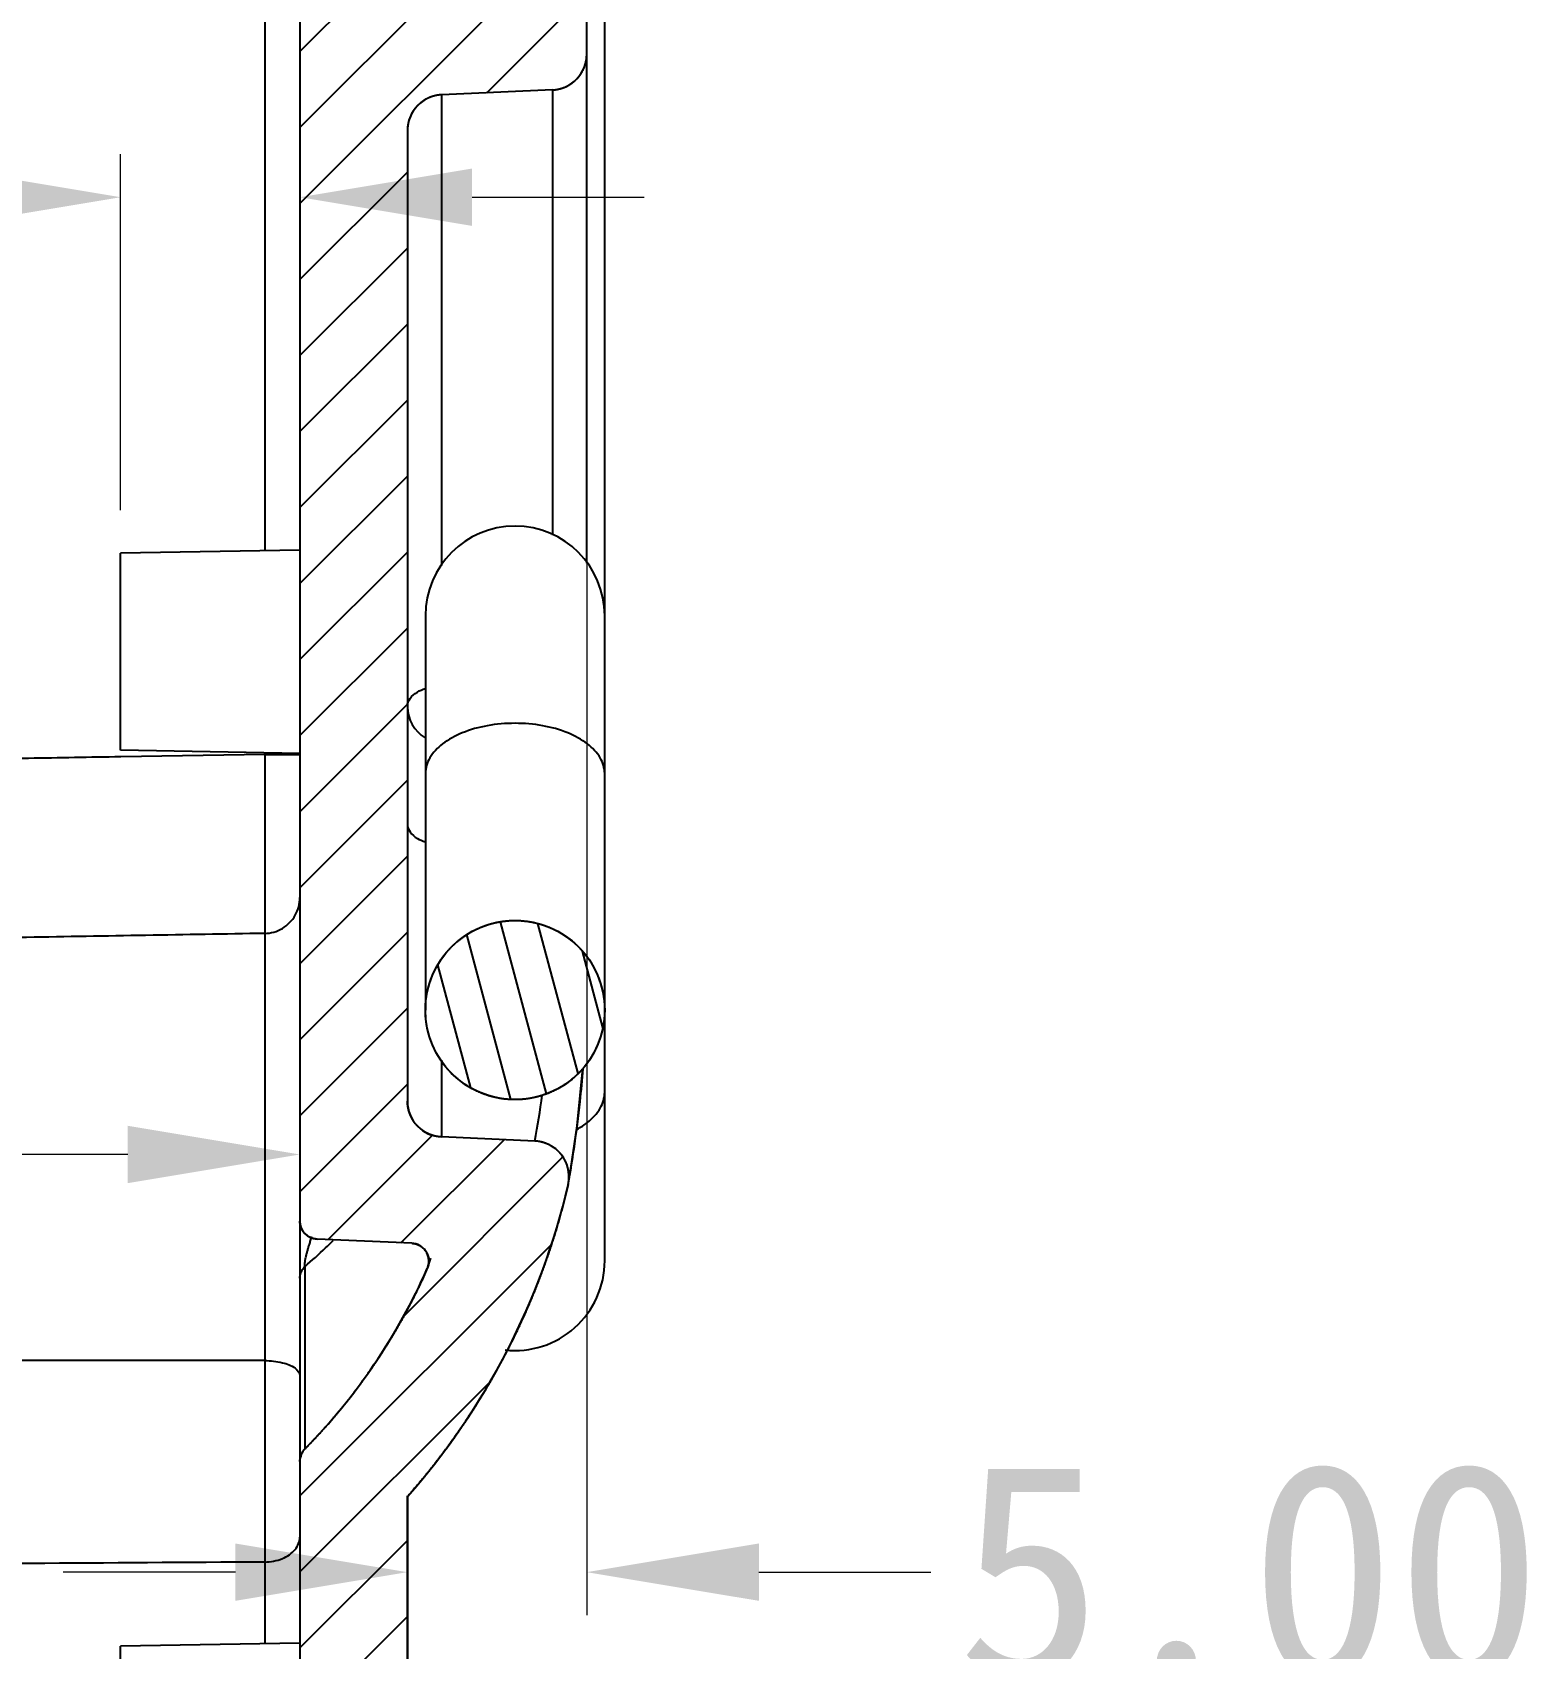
# Model space of a CAD drawing. Header units: millimetres. Extents: x 186 to 1161, y 123 to 802.
# Drawn here: x 442.94 to 484.84, y 680.83 to 725.94 of the extents above; entities that cross this region are included whole.
import ezdxf

# ---------------------------------------------------------------- set-up
doc = ezdxf.new("R2010")
doc.units = ezdxf.units.MM
doc.layers.add('dim', color=3, linetype='Continuous', lineweight=9)
doc.styles.add('FFS', font='')
doc.styles.get('FFS').set_extended_font_data('FangSong_GB2312')
doc.dimstyles.new('YanXiu', dxfattribs={"dimtxt": 2.5, "dimasz": 2.2, "dimexe": 0.66, "dimexo": 0.66, "dimgap": 0.66, "dimtad": 0, "dimzin": 1, "dimdsep": 46, "dimtxsty": 'FFS', "dimcen": 0, "dimclrd": 256, "dimclre": 131, "dimclrt": 42, "dimazin": 0, "dimtfac": 1, "dimtofl": 0, "dimtmove": 0, "dimatfit": 3, "dimfxl": 1, "dimlwd": 5, "dimlwe": 5, "dimarcsym": 0})

# ---------------------------------------------------------------- blocks, each defined once
blk = doc.blocks.new('*D116')
at = {"layer": 'Defpoints', "color": 0}
for p in [(450.403, 697.826), (412.903, 697.655), (450.403, 694.625)]:
    blk.add_point(p, dxfattribs=at)
at = {"layer": 'dim', "color": 131, "lineweight": 5}
for p, q in [((412.903, 696.455), (412.903, 693.426)), ((450.403, 696.627), (450.403, 693.426))]:
    blk.add_line(p, q, dxfattribs=at)
at = {"layer": 'dim', "lineweight": 5}
for p, q in [((417.703, 694.625), (420.805, 694.625)), ((445.603, 694.625), (442.501, 694.625))]:
    blk.add_line(p, q, dxfattribs=at)
at = {"layer": 'dim'}
for points in [[(417.703, 695.425), (417.703, 693.825), (412.903, 694.625)], [(445.603, 695.425), (445.603, 693.825), (450.403, 694.625)]]:
    blk.add_solid(points, dxfattribs=at)
at = {"layer": 'dim', "color": 42, "insert": (431.653, 694.625), "char_height": 6, "attachment_point": 5, "style": 'FFS'}
blk.add_mtext('37.50', dxfattribs=at)
blk = doc.blocks.new('*D160')
at = {"layer": 'Defpoints', "color": 0}
for p in [(445.403, 721.338), (445.403, 711.405), (450.403, 711.492)]:
    blk.add_point(p, dxfattribs=at)
at = {"layer": 'dim', "color": 131, "lineweight": 5}
for p, q in [((445.403, 712.604), (445.403, 722.538)), ((450.403, 712.691), (450.403, 722.538))]:
    blk.add_line(p, q, dxfattribs=at)
at = {"layer": 'dim', "lineweight": 5}
for p, q in [((440.603, 721.338), (435.803, 721.338)), ((455.203, 721.338), (460.003, 721.338))]:
    blk.add_line(p, q, dxfattribs=at)
at = {"layer": 'dim'}
for points in [[(440.603, 722.138), (440.603, 720.538), (445.403, 721.338)], [(455.203, 722.138), (455.203, 720.538), (450.403, 721.338)]]:
    blk.add_solid(points, dxfattribs=at)
at = {"layer": 'dim', "color": 42, "insert": (426.917, 721.338), "char_height": 6, "attachment_point": 5, "style": 'FFS'}
blk.add_mtext('5.00', dxfattribs=at)
blk = doc.blocks.new('*D176')
at = {"layer": 'Defpoints', "color": 0}
for p in [(458.403, 725.33), (453.403, 685.079), (458.403, 682.969)]:
    blk.add_point(p, dxfattribs=at)
at = {"layer": 'dim', "color": 131, "lineweight": 5}
for p, q in [((458.403, 724.131), (458.403, 681.769)), ((453.403, 683.879), (453.403, 681.769))]:
    blk.add_line(p, q, dxfattribs=at)
at = {"layer": 'dim', "lineweight": 5}
for p, q in [((448.603, 682.969), (443.803, 682.969)), ((463.203, 682.969), (468.003, 682.969))]:
    blk.add_line(p, q, dxfattribs=at)
at = {"layer": 'dim'}
for points in [[(448.603, 683.769), (448.603, 682.169), (453.403, 682.969)], [(463.203, 683.769), (463.203, 682.169), (458.403, 682.969)]]:
    blk.add_solid(points, dxfattribs=at)
at = {"layer": 'dim', "color": 42, "insert": (476.889, 682.969), "char_height": 6, "attachment_point": 5, "style": 'FFS'}
blk.add_mtext('5.00', dxfattribs=at)

msp = doc.modelspace()

# ---------------------------------------------------------------- hatches: boundary and pattern name
at = {"linetype": 'Continuous'}
h = msp.add_hatch(dxfattribs=at)
h.set_pattern_fill('DEFAULT__3', color=2, scale=1.5, angle=45, style=0, pattern_type=0)
h.set_pattern_definition([(45, (53.7912, 409.4023), (-1.06066, 1.06066), [])])
edge = h.paths.add_edge_path()
edge.add_line((417.403, 540.778), (417.403, 541.946))
edge.add_line((449.42, 542.505), (417.403, 541.946))
edge.add_spline(control_points=[(450.403, 543.505), (450.403, 542.927), (449.998, 542.515), (449.42, 542.505)], knot_values=[0, 0, 0, 0, 1, 1, 1, 1], weights=[1, 0.808833, 0.808833, 1], degree=3, periodic=0)
edge.add_line((450.403, 543.505), (450.403, 561.655))
edge.add_line((453.403, 561.655), (450.403, 561.655))
edge.add_line((453.403, 543.127), (453.403, 561.655))
edge.add_spline(control_points=[(449.507, 539.129), (451.801, 539.189), (453.403, 540.833), (453.403, 543.127)], knot_values=[0, 0, 0, 0, 1, 1, 1, 1], weights=[1, 0.810868, 0.810868, 1], degree=3, periodic=0)
edge.add_line((443.925, 538.983), (449.507, 539.129))
edge.add_line((443.903, 539.405), (443.925, 538.983))
edge.add_line((419.103, 539.405), (443.903, 539.405))
edge.add_line((419.103, 540.763), (419.103, 539.405))
edge.add_line((417.403, 540.778), (419.103, 540.763))
edge = h.paths.add_edge_path()
edge.add_line((453.403, 561.655), (450.403, 561.655))
edge.add_line((453.403, 561.655), (450.403, 561.655))
edge = h.paths.add_edge_path()
edge.add_line((445.403, 565.405), (445.403, 566.905))
edge.add_line((450.403, 566.992), (445.403, 566.905))
edge.add_line((450.403, 566.992), (450.403, 569.317))
edge.add_line((450.403, 569.317), (445.403, 569.405))
edge.add_line((445.403, 569.405), (445.403, 570.905))
edge.add_line((445.403, 570.905), (450.403, 570.992))
edge.add_line((450.403, 570.992), (450.403, 653.317))
edge.add_line((445.403, 653.405), (450.403, 653.317))
edge.add_line((445.403, 653.405), (445.403, 654.905))
edge.add_line((450.403, 654.992), (445.403, 654.905))
edge.add_line((450.403, 654.992), (450.403, 657.317))
edge.add_line((450.403, 657.317), (445.403, 657.405))
edge.add_line((445.403, 657.405), (445.403, 658.905))
edge.add_line((445.403, 658.905), (450.403, 658.992))
edge.add_line((450.403, 658.992), (450.403, 661.655))
edge.add_line((453.403, 661.655), (450.403, 661.655))
edge.add_line((453.403, 561.655), (453.403, 661.655))
edge.add_line((453.403, 561.655), (450.403, 561.655))
edge.add_line((450.403, 561.655), (450.403, 565.317))
edge.add_line((445.403, 565.405), (450.403, 565.317))
edge = h.paths.add_edge_path()
edge.add_line((453.403, 661.655), (450.403, 661.655))
edge.add_line((453.403, 661.655), (450.403, 661.655))
edge = h.paths.add_edge_path()
edge.add_line((417.403, 774.364), (417.403, 775.532))
edge.add_line((419.103, 775.547), (417.403, 775.532))
edge.add_line((419.103, 775.547), (419.103, 776.905))
edge.add_line((419.103, 776.905), (443.903, 776.905))
edge.add_line((443.903, 776.905), (443.925, 777.327))
edge.add_line((449.507, 777.181), (443.925, 777.327))
edge.add_spline(control_points=[(453.343, 773.868), (453.002, 775.828), (451.496, 777.129), (449.507, 777.181)], knot_values=[0, 0, 0, 0, 1, 1, 1, 1], weights=[1, 0.84912, 0.84912, 1], degree=3, periodic=0)
edge.add_spline(control_points=[(454.285, 773.04), (453.795, 773.062), (453.427, 773.385), (453.343, 773.868)], knot_values=[0, 0, 0, 0, 1, 1, 1, 1], weights=[1, 0.852786, 0.852786, 1], degree=3, periodic=0)
edge.add_line((457.446, 772.902), (454.285, 773.04))
edge.add_spline(control_points=[(458.403, 771.903), (458.403, 772.469), (458.011, 772.877), (457.446, 772.902)], knot_values=[0, 0, 0, 0, 1, 1, 1, 1], weights=[1, 0.814909, 0.814909, 1], degree=3, periodic=0)
edge.add_line((458.403, 764.67), (458.403, 771.903))
edge.add_line((458.103, 764.655), (458.403, 764.67))
edge.add_line((458.103, 729.655), (458.103, 764.655))
edge.add_line((458.403, 729.639), (458.103, 729.655))
edge.add_line((458.403, 725.33), (458.403, 729.639))
edge.add_spline(control_points=[(457.446, 724.331), (458.011, 724.356), (458.403, 724.765), (458.403, 725.33)], knot_values=[0, 0, 0, 0, 1, 1, 1, 1], weights=[1, 0.814909, 0.814909, 1], degree=3, periodic=0)
edge.add_line((457.446, 724.331), (454.359, 724.197))
edge.add_spline(control_points=[(454.359, 724.197), (453.794, 724.172), (453.403, 723.763), (453.403, 723.197)], knot_values=[0, 0, 0, 0, 1, 1, 1, 1], weights=[1, 0.814909, 0.814909, 1], degree=3, periodic=0)
edge.add_line((453.403, 723.197), (453.403, 696.112))
edge.add_spline(control_points=[(454.359, 695.113), (453.794, 695.138), (453.403, 695.546), (453.403, 696.112)], knot_values=[0, 0, 0, 0, 1, 1, 1, 1], weights=[1, 0.814909, 0.814909, 1], degree=3, periodic=0)
edge.add_line((456.952, 695), (454.359, 695.113))
edge.add_spline(control_points=[(457.882, 693.774), (458.035, 694.432), (457.627, 694.97), (456.952, 695)], knot_values=[0, 0, 0, 0, 1, 1, 1, 1], weights=[1, 0.759123, 0.759123, 1], degree=3, periodic=0)
edge.add_spline(control_points=[(457.882, 693.774), (457.128, 690.533), (455.604, 687.575), (453.403, 685.079)], knot_values=[0, 0, 0, 0, 1, 1, 1, 1], weights=[1, 0.97976, 0.97976, 1], degree=3, periodic=0)
edge.add_line((453.403, 685.079), (453.403, 661.655))
edge.add_line((453.403, 661.655), (450.403, 661.655))
edge.add_line((450.403, 686.06), (450.403, 661.655))
edge.add_spline(control_points=[(450.403, 686.06), (450.403, 686.193), (450.453, 686.315), (450.546, 686.41)], knot_values=[0, 0, 0, 0, 1, 1, 1, 1], weights=[1, 0.950547, 0.950547, 1], degree=3, periodic=0)
edge.add_spline(control_points=[(453.956, 691.446), (453.129, 689.571), (451.98, 687.874), (450.546, 686.41)], knot_values=[0, 0, 0, 0, 1, 1, 1, 1], weights=[1, 0.989247, 0.989247, 1], degree=3, periodic=0)
edge.add_spline(control_points=[(453.521, 692.147), (453.908, 692.13), (454.113, 691.8), (453.956, 691.445)], knot_values=[0, 0, 0, 0, 1, 1, 1, 1], weights=[1, 0.709246, 0.709246, 1], degree=3, periodic=0)
edge.add_line((453.521, 692.147), (450.881, 692.262))
edge.add_spline(control_points=[(450.881, 692.262), (450.598, 692.274), (450.403, 692.479), (450.403, 692.762)], knot_values=[0, 0, 0, 0, 1, 1, 1, 1], weights=[1, 0.814909, 0.814909, 1], degree=3, periodic=0)
edge.add_line((450.403, 726.548), (450.403, 692.762))
edge.add_spline(control_points=[(450.881, 727.048), (450.598, 727.035), (450.403, 726.831), (450.403, 726.548)], knot_values=[0, 0, 0, 0, 1, 1, 1, 1], weights=[1, 0.814909, 0.814909, 1], degree=3, periodic=0)
edge.add_line((454.924, 727.224), (450.881, 727.048))
edge.add_spline(control_points=[(454.924, 727.224), (455.207, 727.236), (455.403, 727.441), (455.403, 727.724)], knot_values=[0, 0, 0, 0, 1, 1, 1, 1], weights=[1, 0.814909, 0.814909, 1], degree=3, periodic=0)
edge.add_line((455.403, 727.724), (455.403, 769.51))
edge.add_spline(control_points=[(454.924, 770.009), (455.207, 769.997), (455.403, 769.793), (455.403, 769.51)], knot_values=[0, 0, 0, 0, 1, 1, 1, 1], weights=[1, 0.814908, 0.814908, 1], degree=3, periodic=0)
edge.add_line((450.881, 770.186), (454.924, 770.009))
edge.add_spline(control_points=[(450.403, 770.685), (450.403, 770.403), (450.598, 770.198), (450.881, 770.186)], knot_values=[0, 0, 0, 0, 1, 1, 1, 1], weights=[1, 0.814908, 0.814908, 1], degree=3, periodic=0)
edge.add_line((450.403, 772.805), (450.403, 770.685))
edge.add_spline(control_points=[(449.42, 773.805), (449.998, 773.795), (450.403, 773.383), (450.403, 772.805)], knot_values=[0, 0, 0, 0, 1, 1, 1, 1], weights=[1, 0.808833, 0.808833, 1], degree=3, periodic=0)
edge.add_line((417.403, 774.364), (449.42, 773.805))
h = msp.add_hatch(dxfattribs=at)
h.set_pattern_fill('DEFAULT__1', color=2, angle=285, style=0, pattern_type=0)
h.set_pattern_definition([(285, (53.7912, 409.4023), (0.9659258, 0.258819), [])])
edge = h.paths.add_edge_path()
edge.add_spline(control_points=[(456.403, 696.155), (451.403, 696.155), (451.403, 701.155), (456.403, 701.155)], knot_values=[0, 0, 0, 0, 1, 1, 1, 1], weights=[1, 0.333333, 0.333333, 1], degree=3, periodic=0)
edge.add_spline(control_points=[(456.403, 701.155), (461.403, 701.155), (461.403, 696.155), (456.403, 696.155)], knot_values=[0, 0, 0, 0, 1, 1, 1, 1], weights=[1, 0.333333, 0.333333, 1], degree=3, periodic=0)

# ---------------------------------------------------------------- linework, layer by layer
at = {"color": 7, "linetype": 'Continuous'}
for p, q in [((458.403, 711.124), (458.403, 771.903)), ((449.42, 752.835), (449.42, 711.475)), ((450.403, 746.519), (450.403, 658.992)), ((458.903, 691.656), (458.903, 739.749)), ((458.403, 725.33), (458.403, 729.639)), ((450.403, 726.548), (450.403, 692.762)), ((457.446, 724.331), (454.359, 724.197)), ((457.446, 724.331), (454.359, 724.197)), ((454.359, 711.057), (454.359, 724.197)), ((457.446, 724.331), (457.446, 711.903)), ((453.403, 723.197), (453.403, 696.112)), ((453.403, 723.197), (453.403, 696.112)), ((450.403, 711.492), (445.403, 711.405)), ((445.403, 705.904), (445.403, 711.405)), ((453.903, 709.659), (453.903, 698.655)), ((450.403, 705.817), (445.403, 705.905)), ((449.42, 705.788), (445.406, 705.721)), ((449.42, 705.788), (450.403, 705.788)), ((449.42, 700.794), (449.42, 688.874)), ((454.359, 695.113), (454.359, 697.258)), ((456.952, 695), (454.359, 695.113)), ((456.952, 695), (454.359, 695.113)), ((457.882, 693.774), (457.893, 693.832)), ((457.882, 693.774), (457.892, 693.827)), ((453.521, 692.147), (450.881, 692.262)), ((453.521, 692.147), (450.881, 692.262)), ((450.546, 686.41), (450.546, 691.499)), ((453.974, 691.494), (453.956, 691.445)), ((450.403, 686.06), (450.403, 661.655)), ((453.403, 543.127), (453.403, 685.102)), ((453.403, 685.079), (453.403, 661.655)), ((449.42, 683.252), (449.42, 680.975)), ((450.403, 680.992), (445.403, 680.905)), ((445.403, 675.404), (445.403, 680.905))]:
    msp.add_line(p, q, dxfattribs=at)
msp.add_lwpolyline([(457.893, 693.827), (457.963, 694.232), (458.138, 695.424), (458.297, 697.025)], dxfattribs=at)
msp.add_circle((456.403, 698.655), 2.5, dxfattribs=at)
for centre, radius, start, end in [((457.403, 725.33), 1, 272.5, 0), ((454.403, 723.197), 1, 92.5, 180), ((456.403, 709.659), 2.5, 0, 180), ((454.403, 707.117), 1, 180, 239.4584), ((454.403, 696.112), 1, 180, 267.5), ((427.96, 700.441), 29.498, 349.3697, 351.888), ((456.908, 694.001), 1, 350.0088, 87.5063), ((438.403, 698.307), 20, 318.5904, 346.8993), ((424.321, 699.812), 34.1, 349.9011, 350.2722), ((450.903, 692.762), 0.5, 180, 267.5), ((440.579, 703.124), 15.312, 310.6065, 313.5), ((440.738, 702.956), 15.081, 313.5043, 314.6137), ((453.499, 691.647), 0.5, 342.0628, 87.5247), ((426.262, 700.573), 29.16, 341.7577, 341.8811), ((426.234, 700.583), 29.189, 341.8812, 342.356), ((456.403, 691.655), 2.5, 263.6537, 0), ((438.403, 698.307), 17, 315.5847, 336.1942), ((450.903, 686.06), 0.5, 135.5847, 180)]:
    msp.add_arc(centre, radius, start, end, dxfattribs=at)
for points, start_tangent, end_tangent in [([(457.446, 724.331), (457.457, 724.332), (457.468, 724.332), (457.479, 724.333), (457.49, 724.334), (457.501, 724.335), (457.512, 724.336), (457.523, 724.338), (457.534, 724.339), (457.545, 724.341), (457.556, 724.342), (457.567, 724.344), (457.578, 724.346), (457.589, 724.348), (457.601, 724.35), (457.612, 724.352), (457.623, 724.355), (457.634, 724.358), (457.646, 724.36), (457.657, 724.363), (457.668, 724.366), (457.679, 724.369), (457.691, 724.373), (457.702, 724.376), (457.713, 724.38), (457.724, 724.383), (457.735, 724.387), (457.747, 724.391), (457.758, 724.396), (457.769, 724.4), (457.78, 724.404), (457.791, 724.409), (457.802, 724.414), (457.813, 724.419), (457.824, 724.424), (457.835, 724.429), (457.846, 724.434), (457.857, 724.44), (457.868, 724.445), (457.879, 724.451), (457.889, 724.457), (457.9, 724.463), (457.911, 724.469), (457.921, 724.475), (457.932, 724.482), (457.942, 724.488), (457.953, 724.495), (457.963, 724.502), (457.973, 724.509), (457.983, 724.516), (457.993, 724.524), (458.003, 724.531), (458.013, 724.538), (458.023, 724.546), (458.033, 724.554), (458.043, 724.562), (458.052, 724.57), (458.062, 724.578), (458.071, 724.586), (458.08, 724.595), (458.089, 724.603), (458.099, 724.612), (458.107, 724.621), (458.116, 724.63), (458.125, 724.639), (458.134, 724.648), (458.142, 724.657), (458.151, 724.667), (458.159, 724.676), (458.167, 724.685), (458.175, 724.695), (458.183, 724.705), (458.191, 724.715), (458.198, 724.725), (458.206, 724.735), (458.213, 724.745), (458.22, 724.755), (458.228, 724.765), (458.235, 724.775), (458.241, 724.786), (458.248, 724.796), (458.255, 724.807), (458.261, 724.817), (458.267, 724.828), (458.273, 724.839), (458.279, 724.85), (458.285, 724.86), (458.291, 724.871), (458.297, 724.882), (458.302, 724.893), (458.307, 724.904), (458.312, 724.915), (458.317, 724.926), (458.322, 724.938), (458.327, 724.949), (458.332, 724.96), (458.336, 724.971), (458.34, 724.982), (458.344, 724.994), (458.348, 725.005), (458.352, 725.016), (458.356, 725.028), (458.359, 725.039), (458.363, 725.05), (458.366, 725.062), (458.369, 725.073), (458.372, 725.085), (458.375, 725.096), (458.377, 725.107), (458.38, 725.119), (458.382, 725.13), (458.385, 725.141), (458.387, 725.153), (458.389, 725.164), (458.391, 725.175), (458.392, 725.187), (458.394, 725.198), (458.395, 725.209), (458.397, 725.22), (458.398, 725.231), (458.399, 725.243), (458.4, 725.254), (458.401, 725.265), (458.401, 725.276), (458.402, 725.287), (458.402, 725.298), (458.402, 725.309), (458.403, 725.32), (458.403, 725.33)], (0.999048, 0.043619), (0, 1)), ([(454.359, 724.197), (454.348, 724.196), (454.337, 724.195), (454.326, 724.195), (454.316, 724.194), (454.305, 724.193), (454.294, 724.192), (454.283, 724.19), (454.272, 724.189), (454.26, 724.187), (454.249, 724.186), (454.238, 724.184), (454.227, 724.182), (454.216, 724.18), (454.205, 724.178), (454.193, 724.175), (454.182, 724.173), (454.171, 724.17), (454.16, 724.168), (454.149, 724.165), (454.137, 724.162), (454.126, 724.158), (454.115, 724.155), (454.104, 724.152), (454.092, 724.148), (454.081, 724.144), (454.07, 724.14), (454.059, 724.136), (454.048, 724.132), (454.036, 724.128), (454.025, 724.124), (454.014, 724.119), (454.003, 724.114), (453.992, 724.109), (453.981, 724.104), (453.97, 724.099), (453.959, 724.094), (453.948, 724.088), (453.937, 724.083), (453.927, 724.077), (453.916, 724.071), (453.905, 724.065), (453.895, 724.059), (453.884, 724.052), (453.874, 724.046), (453.863, 724.039), (453.853, 724.033), (453.842, 724.026), (453.832, 724.019), (453.822, 724.012), (453.812, 724.004), (453.802, 723.997), (453.792, 723.989), (453.782, 723.982), (453.772, 723.974), (453.763, 723.966), (453.753, 723.958), (453.744, 723.95), (453.734, 723.941), (453.725, 723.933), (453.716, 723.924), (453.707, 723.916), (453.698, 723.907), (453.689, 723.898), (453.68, 723.889), (453.672, 723.88), (453.663, 723.871), (453.655, 723.861), (453.647, 723.852), (453.638, 723.842), (453.63, 723.833), (453.622, 723.823), (453.615, 723.813), (453.607, 723.803), (453.6, 723.793), (453.592, 723.783), (453.585, 723.773), (453.578, 723.763), (453.571, 723.752), (453.564, 723.742), (453.557, 723.732), (453.551, 723.721), (453.544, 723.71), (453.538, 723.7), (453.532, 723.689), (453.526, 723.678), (453.52, 723.667), (453.514, 723.657), (453.509, 723.646), (453.503, 723.635), (453.498, 723.624), (453.493, 723.613), (453.488, 723.601), (453.483, 723.59), (453.478, 723.579), (453.474, 723.568), (453.469, 723.557), (453.465, 723.545), (453.461, 723.534), (453.457, 723.523), (453.453, 723.511), (453.45, 723.5), (453.446, 723.489), (453.443, 723.477), (453.439, 723.466), (453.436, 723.455), (453.433, 723.443), (453.431, 723.432), (453.428, 723.421), (453.425, 723.409), (453.423, 723.398), (453.421, 723.386), (453.419, 723.375), (453.417, 723.364), (453.415, 723.353), (453.413, 723.341), (453.411, 723.33), (453.41, 723.319), (453.409, 723.308), (453.408, 723.296), (453.407, 723.285), (453.406, 723.274), (453.405, 723.263), (453.404, 723.252), (453.404, 723.241), (453.403, 723.23), (453.403, 723.219), (453.403, 723.208), (453.403, 723.197)], (-0.999048, -0.043619), (0, -1)), ([(453.403, 707.135), (453.475, 707.348), (453.68, 707.53), (453.9, 707.629)], (0, 1), (0.948788, 0.315915)), ([(456.403, 706.657), (455.63, 706.589), (454.933, 706.39), (454.38, 706.08), (454.025, 705.69), (453.903, 705.258)], (-1, 0), (0, -1)), ([(458.903, 705.258), (458.78, 705.69), (458.425, 706.08), (457.872, 706.39), (457.175, 706.589), (456.403, 706.657)], (0, 1), (-1, 0)), ([(445.406, 705.721), (442.831, 705.678), (436.158, 705.566), (431.402, 705.485)], (-0.999861, -0.016694), (-0.999855, -0.017013)), ([(449.42, 705.788), (449.424, 704.533), (449.426, 703.359), (449.427, 702.34), (449.426, 701.542), (449.424, 701.015), (449.42, 700.794)], (0.003321, -0.999994), (-0.067898, -0.997692)), ([(453.403, 703.834), (453.475, 703.626), (453.68, 703.447), (453.9, 703.35)], (0, -1), (0.950813, -0.309765)), ([(450.272, 701.299), (450.403, 701.793)], (0.493649, 0.869661), (0, 1)), ([(449.42, 700.794), (449.913, 700.934), (450.272, 701.299)], (0.999848, 0.017432), (0.493649, 0.869661)), ([(456.403, 696.155), (456.383, 696.155), (456.363, 696.155), (456.343, 696.155), (456.323, 696.156), (456.303, 696.157), (456.283, 696.158), (456.262, 696.159), (456.242, 696.16), (456.221, 696.161), (456.2, 696.163), (456.179, 696.165), (456.157, 696.167), (456.136, 696.169), (456.114, 696.171), (456.093, 696.174), (456.071, 696.177), (456.049, 696.18), (456.027, 696.183), (456.004, 696.187), (455.982, 696.19), (455.959, 696.194), (455.937, 696.199), (455.914, 696.203), (455.891, 696.208), (455.868, 696.213), (455.845, 696.218), (455.821, 696.223), (455.798, 696.229), (455.774, 696.235), (455.75, 696.241), (455.727, 696.248), (455.703, 696.255), (455.679, 696.262), (455.654, 696.269), (455.63, 696.277), (455.606, 696.285), (455.581, 696.294), (455.557, 696.302), (455.532, 696.311), (455.507, 696.321), (455.483, 696.33), (455.458, 696.34), (455.433, 696.351), (455.408, 696.361), (455.383, 696.372), (455.358, 696.384), (455.332, 696.395), (455.307, 696.408), (455.282, 696.42), (455.257, 696.433), (455.231, 696.446), (455.206, 696.46), (455.181, 696.474), (455.155, 696.488), (455.13, 696.503), (455.104, 696.518), (455.079, 696.534), (455.054, 696.55), (455.028, 696.566), (455.003, 696.583), (454.978, 696.6), (454.953, 696.618), (454.928, 696.636), (454.903, 696.655), (454.878, 696.674), (454.853, 696.693), (454.828, 696.713), (454.803, 696.733), (454.779, 696.754), (454.754, 696.775), (454.742, 696.786), (454.73, 696.797), (454.718, 696.808), (454.706, 696.819), (454.694, 696.83), (454.682, 696.841), (454.67, 696.853), (454.658, 696.864), (454.646, 696.876), (454.634, 696.887), (454.623, 696.899), (454.611, 696.911), (454.599, 696.923), (454.588, 696.936), (454.576, 696.948), (454.565, 696.96), (454.553, 696.973), (454.542, 696.985), (454.53, 696.998), (454.519, 697.011), (454.508, 697.024), (454.497, 697.037), (454.486, 697.05), (454.475, 697.063), (454.464, 697.077), (454.453, 697.09), (454.442, 697.104), (454.431, 697.118), (454.42, 697.131), (454.41, 697.145), (454.399, 697.159), (454.389, 697.174), (454.378, 697.188), (454.368, 697.202), (454.358, 697.217), (454.348, 697.231), (454.337, 697.246), (454.327, 697.261), (454.317, 697.276), (454.308, 697.291), (454.298, 697.306), (454.288, 697.321), (454.279, 697.336), (454.269, 697.352), (454.26, 697.367), (454.251, 697.383), (454.241, 697.398), (454.232, 697.414), (454.223, 697.43), (454.214, 697.446), (454.205, 697.462), (454.197, 697.478), (454.188, 697.495), (454.18, 697.511), (454.171, 697.527), (454.163, 697.544), (454.155, 697.561), (454.147, 697.577), (454.139, 697.594), (454.131, 697.611), (454.123, 697.628), (454.116, 697.645), (454.108, 697.662), (454.101, 697.679), (454.094, 697.697), (454.086, 697.714), (454.079, 697.732), (454.072, 697.749), (454.066, 697.767), (454.059, 697.784), (454.053, 697.802), (454.046, 697.82), (454.04, 697.838), (454.034, 697.856), (454.028, 697.874), (454.022, 697.892), (454.016, 697.91), (454.01, 697.929), (454.005, 697.947), (454, 697.965), (453.994, 697.984), (453.989, 698.002), (453.984, 698.021), (453.98, 698.039), (453.975, 698.058), (453.97, 698.077), (453.966, 698.096), (453.962, 698.114), (453.958, 698.133), (453.954, 698.152), (453.95, 698.171), (453.946, 698.19), (453.943, 698.209), (453.939, 698.228), (453.936, 698.247), (453.933, 698.267), (453.93, 698.286), (453.927, 698.305), (453.925, 698.324), (453.922, 698.343), (453.92, 698.363), (453.918, 698.382), (453.916, 698.402), (453.914, 698.421), (453.912, 698.44), (453.91, 698.46), (453.909, 698.479), (453.908, 698.499), (453.906, 698.518), (453.905, 698.538), (453.905, 698.557), (453.904, 698.577), (453.903, 698.596), (453.903, 698.616), (453.903, 698.635), (453.903, 698.655), (453.903, 698.674), (453.903, 698.694), (453.903, 698.713), (453.904, 698.733), (453.905, 698.752), (453.905, 698.772), (453.906, 698.791), (453.908, 698.811), (453.909, 698.83), (453.91, 698.85), (453.912, 698.869), (453.914, 698.889), (453.916, 698.908), (453.918, 698.927), (453.92, 698.947), (453.922, 698.966), (453.925, 698.985), (453.927, 699.005), (453.93, 699.024), (453.933, 699.043), (453.936, 699.062), (453.939, 699.081), (453.943, 699.1), (453.946, 699.119), (453.95, 699.138), (453.954, 699.157), (453.958, 699.176), (453.962, 699.195), (453.966, 699.214), (453.97, 699.233), (453.975, 699.251), (453.98, 699.27), (453.984, 699.289), (453.989, 699.307), (453.994, 699.326), (454, 699.344), (454.005, 699.363), (454.01, 699.381), (454.016, 699.399), (454.022, 699.417), (454.028, 699.436), (454.034, 699.454), (454.04, 699.472), (454.046, 699.489), (454.053, 699.507), (454.059, 699.525), (454.066, 699.543), (454.072, 699.56), (454.079, 699.578), (454.086, 699.595), (454.094, 699.613), (454.101, 699.63), (454.108, 699.647), (454.116, 699.665), (454.123, 699.682), (454.131, 699.699), (454.139, 699.715), (454.147, 699.732), (454.155, 699.749), (454.163, 699.766), (454.171, 699.782), (454.18, 699.799), (454.188, 699.815), (454.197, 699.831), (454.205, 699.847), (454.214, 699.863), (454.223, 699.879), (454.232, 699.895), (454.241, 699.911), (454.251, 699.927), (454.26, 699.942), (454.269, 699.958), (454.279, 699.973), (454.288, 699.989), (454.298, 700.004), (454.308, 700.019), (454.317, 700.034), (454.327, 700.049), (454.337, 700.064), (454.348, 700.078), (454.358, 700.093), (454.368, 700.107), (454.378, 700.122), (454.389, 700.136), (454.399, 700.15), (454.41, 700.164), (454.42, 700.178), (454.431, 700.192), (454.442, 700.206), (454.453, 700.219), (454.464, 700.233), (454.475, 700.246), (454.486, 700.259), (454.497, 700.273), (454.508, 700.286), (454.519, 700.299), (454.53, 700.311), (454.542, 700.324), (454.553, 700.337), (454.565, 700.349), (454.576, 700.362), (454.588, 700.374), (454.599, 700.386), (454.611, 700.398), (454.623, 700.41), (454.634, 700.422), (454.646, 700.434), (454.658, 700.445), (454.67, 700.457), (454.682, 700.468), (454.694, 700.48), (454.706, 700.491), (454.718, 700.502), (454.73, 700.513), (454.742, 700.524), (454.754, 700.534), (454.779, 700.556), (454.803, 700.576), (454.828, 700.597), (454.853, 700.616), (454.878, 700.636), (454.903, 700.655), (454.928, 700.673), (454.953, 700.691), (454.978, 700.709), (455.003, 700.726), (455.028, 700.743), (455.054, 700.76), (455.079, 700.776), (455.104, 700.791), (455.13, 700.806), (455.155, 700.821), (455.181, 700.836), (455.206, 700.85), (455.231, 700.863), (455.257, 700.877), (455.282, 700.889), (455.307, 700.902), (455.332, 700.914), (455.358, 700.926), (455.383, 700.937), (455.408, 700.948), (455.433, 700.959), (455.458, 700.969), (455.483, 700.979), (455.507, 700.989), (455.532, 700.998), (455.557, 701.007), (455.581, 701.016), (455.606, 701.024), (455.63, 701.032), (455.654, 701.04), (455.679, 701.048), (455.703, 701.055), (455.727, 701.062), (455.75, 701.068), (455.774, 701.074), (455.798, 701.08), (455.821, 701.086), (455.845, 701.092), (455.868, 701.097), (455.891, 701.102), (455.914, 701.107), (455.937, 701.111), (455.959, 701.115), (455.982, 701.119), (456.004, 701.123), (456.027, 701.126), (456.049, 701.13), (456.071, 701.133), (456.093, 701.135), (456.114, 701.138), (456.136, 701.14), (456.157, 701.143), (456.179, 701.145), (456.2, 701.147), (456.221, 701.148), (456.242, 701.15), (456.262, 701.151), (456.283, 701.152), (456.303, 701.153), (456.323, 701.154), (456.343, 701.154), (456.363, 701.154), (456.383, 701.155), (456.403, 701.155)], (-1, 0), (1, 0)), ([(456.403, 701.155), (456.422, 701.155), (456.442, 701.154), (456.462, 701.154), (456.482, 701.154), (456.502, 701.153), (456.523, 701.152), (456.543, 701.151), (456.564, 701.15), (456.585, 701.148), (456.606, 701.147), (456.627, 701.145), (456.648, 701.143), (456.669, 701.14), (456.691, 701.138), (456.713, 701.135), (456.735, 701.133), (456.757, 701.13), (456.779, 701.126), (456.801, 701.123), (456.823, 701.119), (456.846, 701.115), (456.869, 701.111), (456.891, 701.107), (456.914, 701.102), (456.938, 701.097), (456.961, 701.092), (456.984, 701.086), (457.008, 701.08), (457.031, 701.074), (457.055, 701.068), (457.079, 701.062), (457.103, 701.055), (457.127, 701.048), (457.151, 701.04), (457.175, 701.032), (457.2, 701.024), (457.224, 701.016), (457.249, 701.007), (457.273, 700.998), (457.298, 700.989), (457.323, 700.979), (457.348, 700.969), (457.373, 700.959), (457.398, 700.948), (457.423, 700.937), (457.448, 700.926), (457.473, 700.914), (457.498, 700.902), (457.523, 700.889), (457.549, 700.877), (457.574, 700.863), (457.599, 700.85), (457.625, 700.836), (457.65, 700.821), (457.676, 700.806), (457.701, 700.791), (457.726, 700.776), (457.752, 700.76), (457.777, 700.743), (457.802, 700.726), (457.827, 700.709), (457.853, 700.691), (457.878, 700.673), (457.903, 700.655), (457.928, 700.636), (457.953, 700.616), (457.977, 700.597), (458.002, 700.576), (458.027, 700.556), (458.051, 700.534), (458.063, 700.524), (458.075, 700.513), (458.087, 700.502), (458.099, 700.491), (458.111, 700.48), (458.123, 700.468), (458.135, 700.457), (458.147, 700.445), (458.159, 700.434), (458.171, 700.422), (458.183, 700.41), (458.194, 700.398), (458.206, 700.386), (458.218, 700.374), (458.229, 700.362), (458.241, 700.349), (458.252, 700.337), (458.264, 700.324), (458.275, 700.311), (458.286, 700.299), (458.297, 700.286), (458.309, 700.273), (458.32, 700.259), (458.331, 700.246), (458.342, 700.233), (458.353, 700.219), (458.364, 700.206), (458.374, 700.192), (458.385, 700.178), (458.396, 700.164), (458.406, 700.15), (458.417, 700.136), (458.427, 700.122), (458.437, 700.107), (458.448, 700.093), (458.458, 700.078), (458.468, 700.064), (458.478, 700.049), (458.488, 700.034), (458.498, 700.019), (458.507, 700.004), (458.517, 699.989), (458.527, 699.973), (458.536, 699.958), (458.546, 699.942), (458.555, 699.927), (458.564, 699.911), (458.573, 699.895), (458.582, 699.879), (458.591, 699.863), (458.6, 699.847), (458.609, 699.831), (458.617, 699.815), (458.626, 699.799), (458.634, 699.782), (458.642, 699.766), (458.65, 699.749), (458.659, 699.732), (458.667, 699.715), (458.674, 699.699), (458.682, 699.682), (458.69, 699.665), (458.697, 699.647), (458.705, 699.63), (458.712, 699.613), (458.719, 699.595), (458.726, 699.578), (458.733, 699.56), (458.74, 699.543), (458.746, 699.525), (458.753, 699.507), (458.759, 699.489), (458.765, 699.472), (458.772, 699.454), (458.778, 699.436), (458.784, 699.417), (458.789, 699.399), (458.795, 699.381), (458.8, 699.363), (458.806, 699.344), (458.811, 699.326), (458.816, 699.307), (458.821, 699.289), (458.826, 699.27), (458.83, 699.251), (458.835, 699.233), (458.839, 699.214), (458.844, 699.195), (458.848, 699.176), (458.852, 699.157), (458.855, 699.138), (458.859, 699.119), (458.863, 699.1), (458.866, 699.081), (458.869, 699.062), (458.872, 699.043), (458.875, 699.024), (458.878, 699.005), (458.881, 698.985), (458.883, 698.966), (458.886, 698.947), (458.888, 698.927), (458.89, 698.908), (458.892, 698.889), (458.893, 698.869), (458.895, 698.85), (458.897, 698.83), (458.898, 698.811), (458.899, 698.791), (458.9, 698.772), (458.901, 698.752), (458.901, 698.733), (458.902, 698.713), (458.902, 698.694), (458.903, 698.674), (458.903, 698.655), (458.903, 698.635), (458.902, 698.616), (458.902, 698.596), (458.901, 698.577), (458.901, 698.557), (458.9, 698.538), (458.899, 698.518), (458.898, 698.499), (458.897, 698.479), (458.895, 698.46), (458.893, 698.44), (458.892, 698.421), (458.89, 698.402), (458.888, 698.382), (458.886, 698.363), (458.883, 698.343), (458.881, 698.324), (458.878, 698.305), (458.875, 698.286), (458.872, 698.267), (458.869, 698.247), (458.866, 698.228), (458.863, 698.209), (458.859, 698.19), (458.855, 698.171), (458.852, 698.152), (458.848, 698.133), (458.844, 698.114), (458.839, 698.096), (458.835, 698.077), (458.83, 698.058), (458.826, 698.039), (458.821, 698.021), (458.816, 698.002), (458.811, 697.984), (458.806, 697.965), (458.8, 697.947), (458.795, 697.929), (458.789, 697.91), (458.784, 697.892), (458.778, 697.874), (458.772, 697.856), (458.765, 697.838), (458.759, 697.82), (458.753, 697.802), (458.746, 697.784), (458.74, 697.767), (458.733, 697.749), (458.726, 697.732), (458.719, 697.714), (458.712, 697.697), (458.705, 697.679), (458.697, 697.662), (458.69, 697.645), (458.682, 697.628), (458.674, 697.611), (458.667, 697.594), (458.659, 697.577), (458.65, 697.561), (458.642, 697.544), (458.634, 697.527), (458.626, 697.511), (458.617, 697.495), (458.609, 697.478), (458.6, 697.462), (458.591, 697.446), (458.582, 697.43), (458.573, 697.414), (458.564, 697.398), (458.555, 697.383), (458.546, 697.367), (458.536, 697.352), (458.527, 697.336), (458.517, 697.321), (458.507, 697.306), (458.498, 697.291), (458.488, 697.276), (458.478, 697.261), (458.468, 697.246), (458.458, 697.231), (458.448, 697.217), (458.437, 697.202), (458.427, 697.188), (458.417, 697.174), (458.406, 697.159), (458.396, 697.145), (458.385, 697.131), (458.374, 697.118), (458.364, 697.104), (458.353, 697.09), (458.342, 697.077), (458.331, 697.063), (458.32, 697.05), (458.309, 697.037), (458.297, 697.024), (458.286, 697.011), (458.275, 696.998), (458.264, 696.985), (458.252, 696.973), (458.241, 696.96), (458.229, 696.948), (458.218, 696.936), (458.206, 696.923), (458.194, 696.911), (458.183, 696.899), (458.171, 696.887), (458.159, 696.876), (458.147, 696.864), (458.135, 696.853), (458.123, 696.841), (458.111, 696.83), (458.099, 696.819), (458.087, 696.808), (458.075, 696.797), (458.063, 696.786), (458.051, 696.775), (458.027, 696.754), (458.002, 696.733), (457.977, 696.713), (457.953, 696.693), (457.928, 696.674), (457.903, 696.655), (457.878, 696.636), (457.853, 696.618), (457.827, 696.6), (457.802, 696.583), (457.777, 696.566), (457.752, 696.55), (457.726, 696.534), (457.701, 696.518), (457.676, 696.503), (457.65, 696.488), (457.625, 696.474), (457.599, 696.46), (457.574, 696.446), (457.549, 696.433), (457.523, 696.42), (457.498, 696.408), (457.473, 696.395), (457.448, 696.384), (457.423, 696.372), (457.398, 696.361), (457.373, 696.351), (457.348, 696.34), (457.323, 696.33), (457.298, 696.321), (457.273, 696.311), (457.249, 696.302), (457.224, 696.294), (457.2, 696.285), (457.175, 696.277), (457.151, 696.269), (457.127, 696.262), (457.103, 696.255), (457.079, 696.248), (457.055, 696.241), (457.031, 696.235), (457.008, 696.229), (456.984, 696.223), (456.961, 696.218), (456.938, 696.213), (456.914, 696.208), (456.891, 696.203), (456.869, 696.199), (456.846, 696.194), (456.823, 696.19), (456.801, 696.187), (456.779, 696.183), (456.757, 696.18), (456.735, 696.177), (456.713, 696.174), (456.691, 696.171), (456.669, 696.169), (456.648, 696.167), (456.627, 696.165), (456.606, 696.163), (456.585, 696.161), (456.564, 696.16), (456.543, 696.159), (456.523, 696.158), (456.502, 696.157), (456.482, 696.156), (456.462, 696.155), (456.442, 696.155), (456.422, 696.155), (456.403, 696.155)], (1, 0), (-1, 0)), ([(449.42, 700.794), (442.781, 700.682), (436.108, 700.568), (431.403, 700.487)], (-0.999857, -0.016926), (-0.999852, -0.017177)), ([(457.931, 694.05), (458.058, 694.848), (458.217, 696.1), (458.304, 697.021)], (0.168966, 0.985622), (0.079226, 0.996857)), ([(454.359, 695.113), (454.348, 695.114), (454.337, 695.114), (454.326, 695.115), (454.316, 695.116), (454.305, 695.117), (454.294, 695.118), (454.283, 695.119), (454.272, 695.121), (454.26, 695.122), (454.249, 695.124), (454.238, 695.126), (454.227, 695.128), (454.216, 695.13), (454.205, 695.132), (454.193, 695.134), (454.182, 695.137), (454.171, 695.139), (454.16, 695.142), (454.149, 695.145), (454.137, 695.148), (454.126, 695.151), (454.115, 695.154), (454.104, 695.158), (454.092, 695.161), (454.081, 695.165), (454.07, 695.169), (454.059, 695.173), (454.048, 695.177), (454.036, 695.182), (454.025, 695.186), (454.014, 695.191), (454.003, 695.195), (453.992, 695.2), (453.981, 695.205), (453.97, 695.21), (453.959, 695.216), (453.948, 695.221), (453.937, 695.227), (453.927, 695.233), (453.916, 695.238), (453.905, 695.245), (453.895, 695.251), (453.884, 695.257), (453.874, 695.264), (453.863, 695.27), (453.853, 695.277), (453.842, 695.284), (453.832, 695.291), (453.822, 695.298), (453.812, 695.305), (453.802, 695.313), (453.792, 695.32), (453.782, 695.328), (453.772, 695.336), (453.763, 695.344), (453.753, 695.352), (453.744, 695.36), (453.734, 695.368), (453.725, 695.377), (453.716, 695.385), (453.707, 695.394), (453.698, 695.403), (453.689, 695.412), (453.68, 695.421), (453.672, 695.43), (453.663, 695.439), (453.655, 695.448), (453.647, 695.458), (453.638, 695.467), (453.63, 695.477), (453.622, 695.487), (453.615, 695.496), (453.607, 695.506), (453.6, 695.516), (453.592, 695.526), (453.585, 695.536), (453.578, 695.547), (453.571, 695.557), (453.564, 695.567), (453.557, 695.578), (453.551, 695.588), (453.544, 695.599), (453.538, 695.61), (453.532, 695.62), (453.526, 695.631), (453.52, 695.642), (453.514, 695.653), (453.509, 695.664), (453.503, 695.675), (453.498, 695.686), (453.493, 695.697), (453.488, 695.708), (453.483, 695.719), (453.478, 695.73), (453.474, 695.742), (453.469, 695.753), (453.465, 695.764), (453.461, 695.775), (453.457, 695.787), (453.453, 695.798), (453.45, 695.809), (453.446, 695.821), (453.443, 695.832), (453.439, 695.844), (453.436, 695.855), (453.433, 695.866), (453.431, 695.878), (453.428, 695.889), (453.425, 695.9), (453.423, 695.912), (453.421, 695.923), (453.419, 695.934), (453.417, 695.946), (453.415, 695.957), (453.413, 695.968), (453.411, 695.98), (453.41, 695.991), (453.409, 696.002), (453.408, 696.013), (453.407, 696.024), (453.406, 696.035), (453.405, 696.046), (453.404, 696.057), (453.404, 696.068), (453.403, 696.079), (453.403, 696.09), (453.403, 696.101), (453.403, 696.112)], (-0.999048, 0.043619), (0, 1)), ([(458.137, 695.33), (458.425, 695.52), (458.78, 695.918), (458.903, 696.36)], (0.875745, 0.482773), (0, 1)), ([(457.882, 693.774), (457.885, 693.786), (457.887, 693.798), (457.89, 693.81), (457.892, 693.822), (457.894, 693.834), (457.896, 693.846), (457.898, 693.858), (457.9, 693.871), (457.901, 693.883), (457.903, 693.896), (457.904, 693.908), (457.905, 693.921), (457.906, 693.934), (457.907, 693.947), (457.907, 693.96), (457.908, 693.973), (457.908, 693.986), (457.908, 693.999), (457.908, 694.012), (457.908, 694.026), (457.908, 694.039), (457.907, 694.052), (457.906, 694.066), (457.905, 694.079), (457.904, 694.093), (457.903, 694.106), (457.901, 694.12), (457.899, 694.133), (457.898, 694.147), (457.895, 694.16), (457.893, 694.174), (457.891, 694.188), (457.888, 694.201), (457.885, 694.215), (457.882, 694.229), (457.879, 694.242), (457.875, 694.256), (457.871, 694.27), (457.868, 694.283), (457.863, 694.297), (457.859, 694.311), (457.855, 694.324), (457.85, 694.338), (457.845, 694.351), (457.84, 694.365), (457.834, 694.378), (457.829, 694.391), (457.823, 694.405), (457.817, 694.418), (457.811, 694.431), (457.805, 694.444), (457.798, 694.457), (457.791, 694.47), (457.784, 694.483), (457.777, 694.495), (457.77, 694.508), (457.763, 694.521), (457.755, 694.533), (457.747, 694.545), (457.739, 694.558), (457.731, 694.57), (457.722, 694.582), (457.714, 694.594), (457.705, 694.605), (457.696, 694.617), (457.687, 694.629), (457.677, 694.64), (457.668, 694.651), (457.658, 694.662), (457.649, 694.673), (457.639, 694.684), (457.629, 694.694), (457.618, 694.705), (457.608, 694.715), (457.598, 694.725), (457.587, 694.735), (457.576, 694.745), (457.565, 694.755), (457.554, 694.764), (457.543, 694.773), (457.532, 694.783), (457.521, 694.791), (457.509, 694.8), (457.498, 694.809), (457.486, 694.817), (457.474, 694.825), (457.462, 694.833), (457.45, 694.841), (457.438, 694.849), (457.426, 694.856), (457.414, 694.863), (457.402, 694.87), (457.39, 694.877), (457.377, 694.884), (457.365, 694.89), (457.352, 694.897), (457.34, 694.903), (457.327, 694.909), (457.315, 694.914), (457.302, 694.92), (457.29, 694.925), (457.277, 694.93), (457.264, 694.935), (457.252, 694.94), (457.239, 694.945), (457.226, 694.949), (457.214, 694.953), (457.201, 694.957), (457.188, 694.961), (457.176, 694.964), (457.163, 694.968), (457.15, 694.971), (457.137, 694.974), (457.125, 694.977), (457.112, 694.98), (457.1, 694.982), (457.087, 694.985), (457.075, 694.987), (457.062, 694.989), (457.05, 694.991), (457.037, 694.992), (457.025, 694.994), (457.013, 694.995), (457, 694.997), (456.988, 694.998), (456.976, 694.999), (456.964, 694.999), (456.952, 695)], (0.226754, 0.973952), (-0.999053, 0.04351)), ([(457.882, 693.774), (457.847, 693.625), (457.811, 693.477), (457.773, 693.328), (457.734, 693.18), (457.694, 693.032), (457.653, 692.884), (457.611, 692.736), (457.568, 692.588), (457.523, 692.441), (457.477, 692.294), (457.43, 692.147), (457.382, 692.001), (457.333, 691.854), (457.283, 691.709), (457.231, 691.563), (457.178, 691.418), (457.125, 691.273), (457.07, 691.128), (457.014, 690.984), (456.956, 690.84), (456.898, 690.696), (456.838, 690.553), (456.778, 690.411), (456.716, 690.269), (456.653, 690.127), (456.589, 689.986), (456.524, 689.845), (456.458, 689.704), (456.391, 689.565), (456.322, 689.425), (456.253, 689.287), (456.182, 689.148), (456.111, 689.011), (456.038, 688.874), (455.964, 688.737), (455.889, 688.601), (455.814, 688.466), (455.737, 688.331), (455.659, 688.197), (455.58, 688.063), (455.5, 687.931), (455.419, 687.798), (455.337, 687.667), (455.254, 687.536), (455.17, 687.406), (455.086, 687.276), (455, 687.148), (454.913, 687.02), (454.825, 686.893), (454.737, 686.766), (454.647, 686.64), (454.556, 686.515), (454.465, 686.391), (454.373, 686.268), (454.28, 686.145), (454.186, 686.023), (454.091, 685.902), (453.995, 685.782), (453.898, 685.663), (453.801, 685.544), (453.702, 685.426), (453.603, 685.31), (453.503, 685.194), (453.403, 685.079)], (-0.226663, -0.973973), (-0.661438, -0.75)), ([(450.881, 692.262), (450.875, 692.262), (450.87, 692.263), (450.865, 692.263), (450.859, 692.263), (450.854, 692.264), (450.848, 692.265), (450.843, 692.265), (450.837, 692.266), (450.832, 692.267), (450.826, 692.267), (450.82, 692.268), (450.815, 692.269), (450.809, 692.27), (450.804, 692.271), (450.798, 692.273), (450.792, 692.274), (450.787, 692.275), (450.781, 692.277), (450.776, 692.278), (450.77, 692.279), (450.764, 692.281), (450.759, 692.283), (450.753, 692.284), (450.748, 692.286), (450.742, 692.288), (450.736, 692.29), (450.731, 692.292), (450.725, 692.294), (450.72, 692.296), (450.714, 692.298), (450.708, 692.301), (450.703, 692.303), (450.697, 692.306), (450.692, 692.308), (450.686, 692.311), (450.681, 692.313), (450.675, 692.316), (450.67, 692.319), (450.665, 692.322), (450.659, 692.325), (450.654, 692.328), (450.649, 692.331), (450.643, 692.334), (450.638, 692.337), (450.633, 692.341), (450.628, 692.344), (450.623, 692.347), (450.617, 692.351), (450.612, 692.354), (450.607, 692.358), (450.602, 692.362), (450.597, 692.366), (450.592, 692.369), (450.588, 692.373), (450.583, 692.377), (450.578, 692.381), (450.573, 692.385), (450.569, 692.39), (450.564, 692.394), (450.559, 692.398), (450.555, 692.402), (450.55, 692.407), (450.546, 692.411), (450.541, 692.416), (450.537, 692.42), (450.533, 692.425), (450.529, 692.43), (450.525, 692.434), (450.521, 692.439), (450.517, 692.444), (450.513, 692.449), (450.509, 692.454), (450.505, 692.459), (450.501, 692.464), (450.497, 692.469), (450.494, 692.474), (450.49, 692.479), (450.487, 692.484), (450.483, 692.489), (450.48, 692.494), (450.477, 692.5), (450.473, 692.505), (450.47, 692.51), (450.467, 692.516), (450.464, 692.521), (450.461, 692.527), (450.458, 692.532), (450.456, 692.537), (450.453, 692.543), (450.45, 692.548), (450.448, 692.554), (450.445, 692.56), (450.443, 692.565), (450.441, 692.571), (450.438, 692.576), (450.436, 692.582), (450.434, 692.588), (450.432, 692.593), (450.43, 692.599), (450.428, 692.605), (450.426, 692.61), (450.424, 692.616), (450.423, 692.622), (450.421, 692.627), (450.419, 692.633), (450.418, 692.639), (450.417, 692.644), (450.415, 692.65), (450.414, 692.656), (450.413, 692.661), (450.412, 692.667), (450.411, 692.673), (450.41, 692.678), (450.409, 692.684), (450.408, 692.69), (450.407, 692.695), (450.406, 692.701), (450.406, 692.706), (450.405, 692.712), (450.405, 692.718), (450.404, 692.723), (450.404, 692.729), (450.403, 692.734), (450.403, 692.74), (450.403, 692.745), (450.403, 692.751), (450.403, 692.756), (450.403, 692.762)], (-0.999048, 0.043619), (0, 1)), ([(450.546, 691.499), (450.538, 691.532), (450.541, 691.595), (450.553, 691.673), (450.57, 691.757), (450.591, 691.842), (450.614, 691.929), (450.64, 692.019)], (-0.584543, 0.811363), (0.282681, 0.959214)), ([(450.64, 692.019), (450.669, 692.115), (450.702, 692.22), (450.74, 692.334)], (0.282681, 0.959214), (0.320712, 0.947177)), ([(453.521, 692.147), (453.527, 692.147), (453.534, 692.146), (453.54, 692.146), (453.547, 692.145), (453.553, 692.144), (453.56, 692.144), (453.567, 692.143), (453.573, 692.142), (453.58, 692.141), (453.587, 692.14), (453.594, 692.138), (453.6, 692.137), (453.607, 692.135), (453.614, 692.134), (453.621, 692.132), (453.628, 692.13), (453.635, 692.129), (453.642, 692.127), (453.649, 692.124), (453.656, 692.122), (453.662, 692.12), (453.669, 692.117), (453.676, 692.115), (453.683, 692.112), (453.69, 692.109), (453.697, 692.106), (453.704, 692.103), (453.711, 692.1), (453.718, 692.097), (453.724, 692.094), (453.731, 692.09), (453.738, 692.086), (453.745, 692.083), (453.752, 692.079), (453.758, 692.075), (453.765, 692.071), (453.772, 692.067), (453.778, 692.062), (453.785, 692.058), (453.791, 692.053), (453.798, 692.048), (453.804, 692.044), (453.81, 692.039), (453.816, 692.034), (453.823, 692.028), (453.829, 692.023), (453.835, 692.018), (453.841, 692.012), (453.847, 692.007), (453.852, 692.001), (453.858, 691.995), (453.864, 691.989), (453.869, 691.983), (453.875, 691.977), (453.88, 691.971), (453.885, 691.965), (453.89, 691.958), (453.896, 691.952), (453.901, 691.945), (453.905, 691.939), (453.91, 691.932), (453.915, 691.925), (453.919, 691.918), (453.924, 691.911), (453.928, 691.904), (453.932, 691.897), (453.936, 691.89), (453.94, 691.883), (453.944, 691.875), (453.948, 691.868), (453.951, 691.861), (453.955, 691.853), (453.958, 691.846), (453.961, 691.838), (453.964, 691.83), (453.967, 691.823), (453.97, 691.815), (453.973, 691.807), (453.975, 691.8), (453.978, 691.792), (453.98, 691.784), (453.982, 691.776), (453.984, 691.769), (453.986, 691.761), (453.988, 691.753), (453.989, 691.745), (453.991, 691.737), (453.992, 691.729), (453.993, 691.722), (453.995, 691.714), (453.996, 691.706), (453.996, 691.698), (453.997, 691.69), (453.998, 691.683), (453.998, 691.675), (453.999, 691.667), (453.999, 691.659), (453.999, 691.652), (453.999, 691.644), (453.999, 691.637), (453.999, 691.629), (453.998, 691.621), (453.998, 691.614), (453.997, 691.607), (453.997, 691.599), (453.996, 691.592), (453.995, 691.584), (453.994, 691.577), (453.993, 691.57), (453.992, 691.563), (453.991, 691.556), (453.989, 691.549), (453.988, 691.542), (453.986, 691.535), (453.985, 691.528), (453.983, 691.521), (453.981, 691.515), (453.979, 691.508), (453.977, 691.501), (453.975, 691.495), (453.973, 691.488), (453.971, 691.482), (453.969, 691.476), (453.966, 691.47), (453.964, 691.463), (453.961, 691.457), (453.959, 691.451), (453.956, 691.445)], (0.999067, -0.043189), (-0.40399, -0.914763)), ([(450.403, 691.169), (450.419, 691.289), (450.468, 691.402), (450.546, 691.499)], (0, 1), (0.719969, 0.694006)), ([(453.956, 691.446), (453.918, 691.359), (453.879, 691.272), (453.839, 691.186), (453.799, 691.099), (453.758, 691.013), (453.717, 690.927), (453.675, 690.841), (453.633, 690.756), (453.591, 690.67), (453.548, 690.585), (453.504, 690.5), (453.46, 690.416), (453.415, 690.331), (453.37, 690.247), (453.325, 690.163), (453.279, 690.079), (453.232, 689.996), (453.185, 689.912), (453.138, 689.829), (453.09, 689.747), (453.041, 689.664), (452.992, 689.582), (452.943, 689.5), (452.893, 689.418), (452.843, 689.336), (452.792, 689.255), (452.741, 689.174), (452.689, 689.094), (452.637, 689.013), (452.584, 688.933), (452.531, 688.853), (452.478, 688.774), (452.424, 688.695), (452.37, 688.616), (452.315, 688.537), (452.259, 688.459), (452.204, 688.381), (452.148, 688.304), (452.091, 688.226), (452.034, 688.149), (451.977, 688.073), (451.919, 687.997), (451.86, 687.921), (451.802, 687.845), (451.743, 687.77), (451.683, 687.695), (451.623, 687.62), (451.563, 687.546), (451.502, 687.472), (451.441, 687.399), (451.38, 687.326), (451.318, 687.253), (451.255, 687.181), (451.193, 687.109), (451.13, 687.037), (451.066, 686.966), (451.002, 686.895), (450.938, 686.824), (450.874, 686.754), (450.809, 686.685), (450.743, 686.615), (450.678, 686.546), (450.612, 686.478), (450.546, 686.41)], (-0.403638, -0.914919), (-0.699854, -0.714286)), ([(449.42, 688.874), (442.726, 688.879), (436.054, 688.884), (431.403, 688.888)], (-1, 0.000643), (-1, 0.000839)), ([(449.42, 688.874), (449.913, 688.815), (450.272, 688.658), (450.403, 688.446)], (0.999972, -0.007485), (0, -1)), ([(449.42, 688.874), (449.423, 687.726), (449.424, 686.521), (449.424, 685.328), (449.423, 684.217), (449.42, 683.252)], (0.00268, -0.999996), (-0.003367, -0.999994)), ([(450.403, 686.06), (450.403, 686.066), (450.403, 686.072), (450.403, 686.078), (450.403, 686.084), (450.404, 686.09), (450.404, 686.096), (450.404, 686.102), (450.405, 686.108), (450.406, 686.114), (450.406, 686.12), (450.407, 686.125), (450.408, 686.131), (450.409, 686.137), (450.41, 686.143), (450.411, 686.149), (450.412, 686.155), (450.413, 686.161), (450.414, 686.167), (450.416, 686.173), (450.417, 686.179), (450.419, 686.185), (450.42, 686.191), (450.422, 686.197), (450.423, 686.203), (450.425, 686.209), (450.427, 686.214), (450.429, 686.22), (450.431, 686.226), (450.433, 686.232), (450.435, 686.238), (450.437, 686.243), (450.44, 686.249), (450.442, 686.255), (450.445, 686.26), (450.447, 686.266), (450.45, 686.271), (450.452, 686.277), (450.455, 686.282), (450.458, 686.288), (450.46, 686.293), (450.463, 686.299), (450.466, 686.304), (450.469, 686.309), (450.472, 686.315), (450.476, 686.32), (450.479, 686.325), (450.482, 686.33), (450.485, 686.335), (450.489, 686.34), (450.492, 686.345), (450.496, 686.35), (450.499, 686.355), (450.503, 686.36), (450.506, 686.365), (450.51, 686.37), (450.514, 686.374), (450.518, 686.379), (450.521, 686.384), (450.525, 686.388), (450.529, 686.393), (450.533, 686.397), (450.537, 686.401), (450.541, 686.406), (450.546, 686.41)], (0, 1), (0.699854, 0.714286)), ([(449.42, 683.252), (449.913, 683.349), (450.272, 683.604), (450.403, 683.948)], (0.999925, 0.012241), (-0.000263, 1)), ([(449.42, 683.252), (442.876, 683.212), (436.203, 683.17), (431.403, 683.14)], (-0.999981, -0.006175), (-0.99998, -0.006262))]:
    msp.add_spline(points, degree=3, dxfattribs=dict(at, start_tangent=start_tangent, end_tangent=end_tangent))

# ---------------------------------------------------------------- dimensions: what is measured, and where the dimension line sits
at = {"layer": 'dim'}
for base, p1, p2, picture, middle in [((458.403, 682.969), (453.403, 685.079), (458.403, 725.33), '*D176', (476.889, 682.969)), ((445.403, 721.338), (450.403, 711.492), (445.403, 711.405), '*D160', (426.917, 721.338)), ((450.403, 694.625), (412.903, 697.655), (450.403, 697.826), '*D116', (431.653, 694.625))]:
    dim = msp.add_linear_dim(base=base, p1=p1, p2=p2, dimstyle='YanXiu', override={"dimtxt": 6, "dimasz": 4.8, "dimexe": 1.1994, "dimexo": 1.1994, "dimgap": 1.1994}, dxfattribs=at)
    dim.commit()
    dim.dimension.update_dxf_attribs({"geometry": picture, "text_midpoint": middle})

doc.saveas('drawing.dxf')
